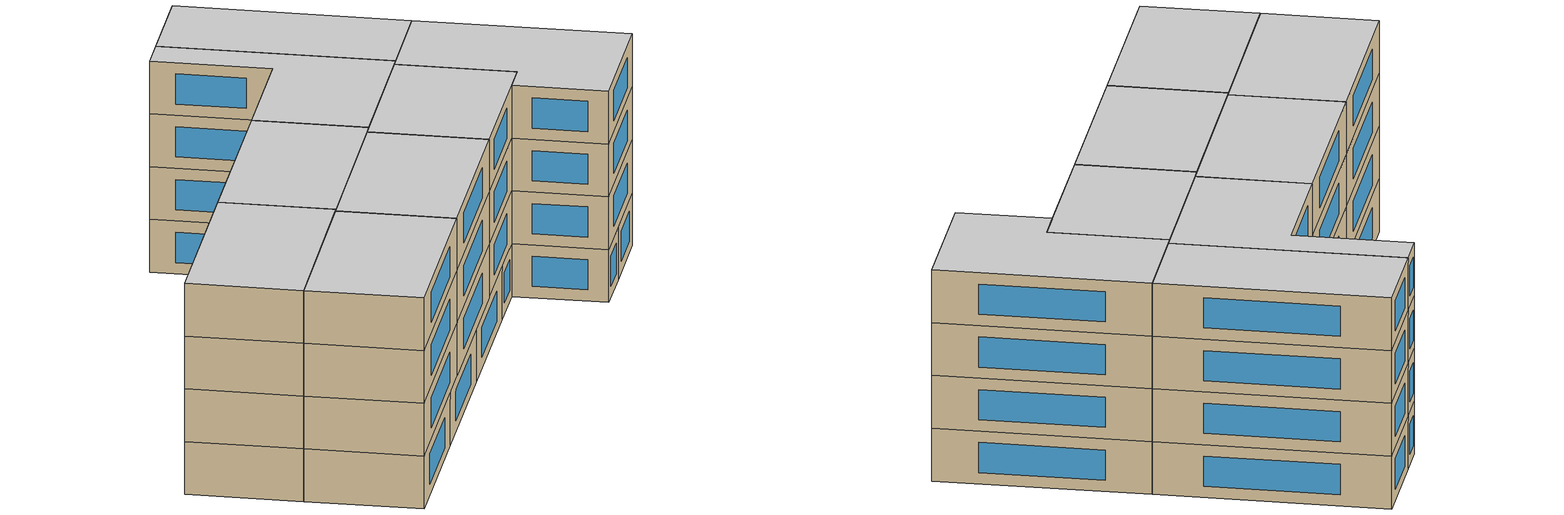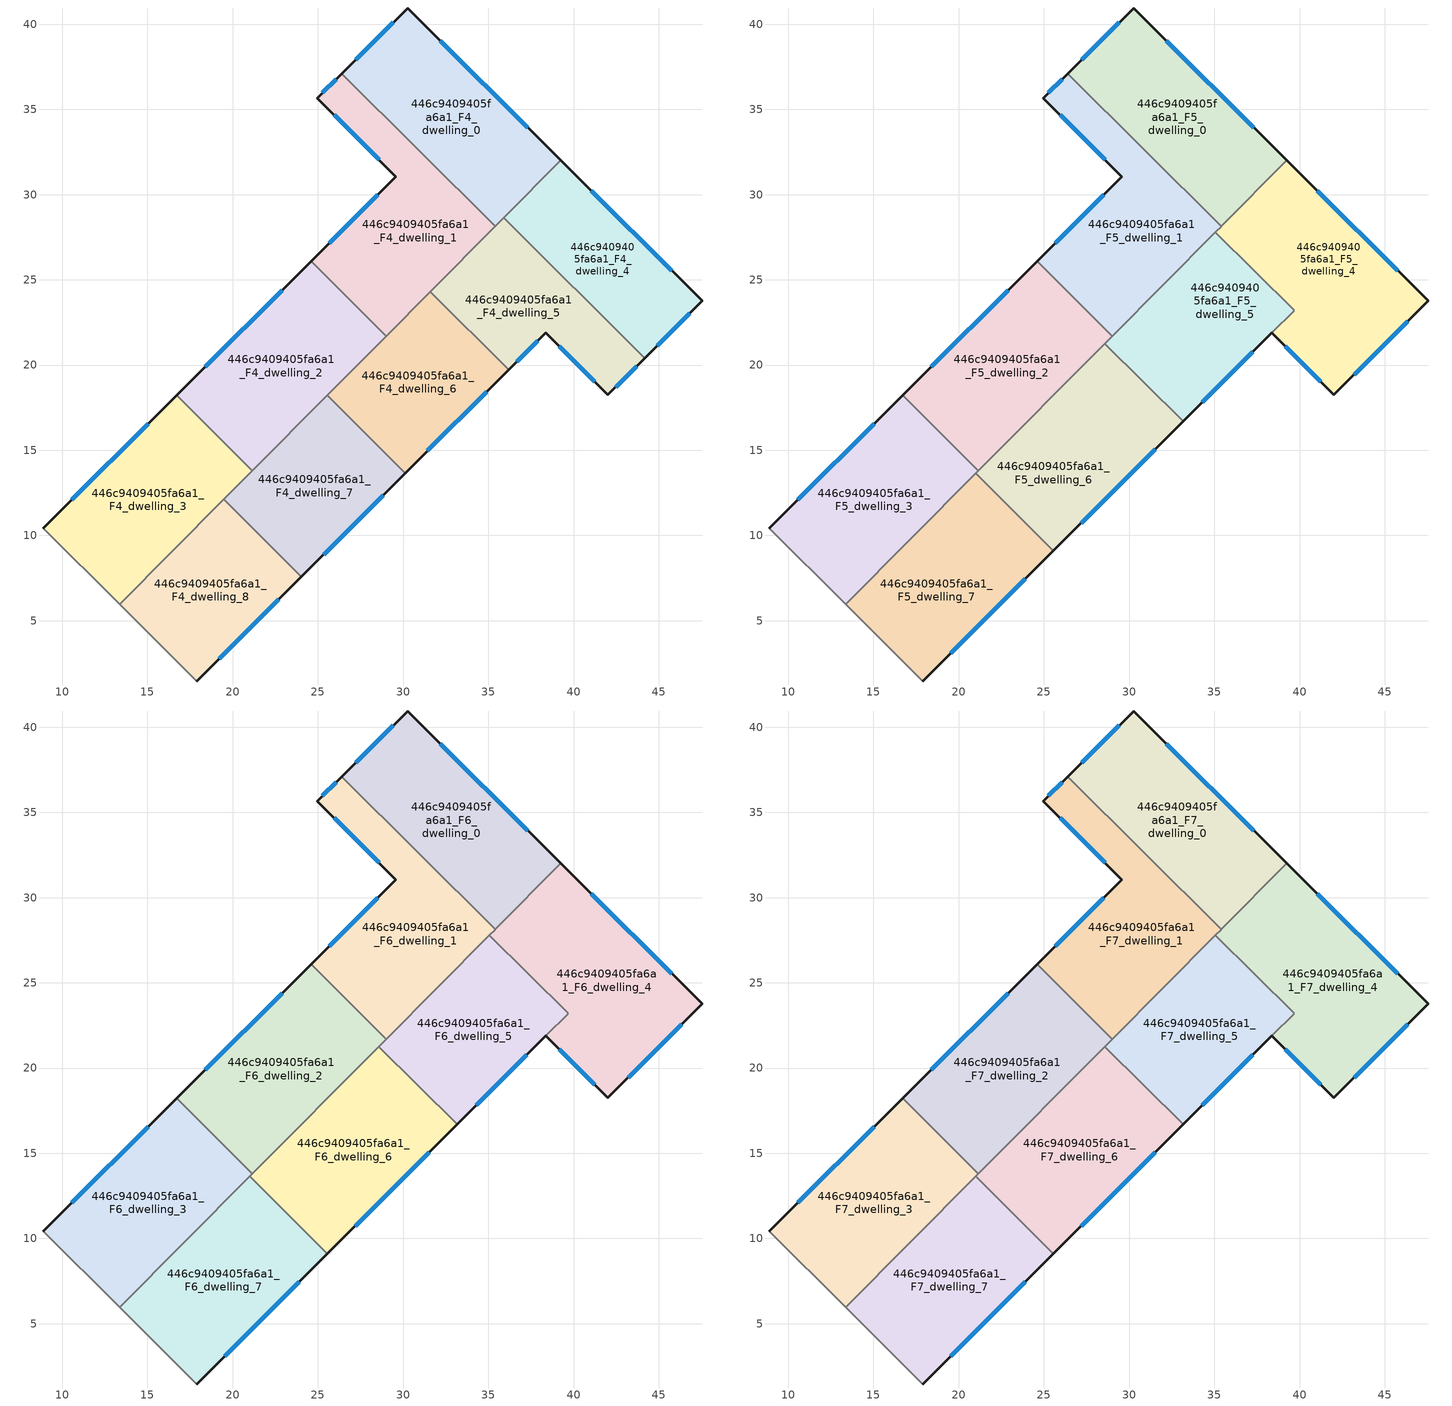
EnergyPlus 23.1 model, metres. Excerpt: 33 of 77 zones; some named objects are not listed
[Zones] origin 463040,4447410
446c9409405fa6a1_F4_dwelling_0
 floor to 446c9409405fa6a1_F3_dwelling_0 (EU_floor_Construction): 39.26,32.01 35.4,28.13 26.39,37.09 30.26,40.95 z12
 wall outside (EU_wall_Construction): 39.26,32.01 30.26,40.95 26.39,37.09 z12:15
 wall to 446c9409405fa6a1_F4_dwelling_1 (EU_wall_Construction): 26.39,37.09 35.4,28.13 z12:15
 wall to 446c9409405fa6a1_F4_dwelling_4 (EU_wall_Construction): 35.9,28.64 39.26,32.01 z12:15
 wall to 446c9409405fa6a1_F4_dwelling_5 (EU_wall_Construction): 35.4,28.13 35.9,28.64 z12:15
 window (EU_Window_Construction): 29.43,40.12 27.22,37.92 / 37.33,33.92 32.19,39.03 z12.64:14.36
446c9409405fa6a1_F4_dwelling_1
 floor to 446c9409405fa6a1_F3_dwelling_1 (EU_floor_Construction): 29.58,31.05 24.96,35.66 26.39,37.09 35.4,28.13 29,21.7 24.6,26.08 z12
 wall outside (EU_wall_Construction): 26.39,37.09 24.96,35.66 29.58,31.05 24.6,26.08 z12:15
 wall to 446c9409405fa6a1_F4_dwelling_2 (EU_wall_Construction): 24.6,26.08 29,21.7 z12:15
 wall to 446c9409405fa6a1_F4_dwelling_5 (EU_wall_Construction): 31.59,24.3 35.4,28.13 z12:15
 wall to 446c9409405fa6a1_F4_dwelling_6 (EU_wall_Construction): 29,21.7 31.59,24.3 z12:15
 window (EU_Window_Construction): 28.52,29.99 25.67,27.15 / 25.95,34.67 28.59,32.04 / 26.08,36.78 25.26,35.97 z12.64:14.36
446c9409405fa6a1_F4_dwelling_2
 floor to 446c9409405fa6a1_F3_dwelling_2 (EU_floor_Construction): 29,21.7 21.16,13.81 16.72,18.22 24.6,26.08 z12
 wall outside (EU_wall_Construction): 24.6,26.08 16.72,18.22 z12:15
 wall to 446c9409405fa6a1_F4_dwelling_3 (EU_wall_Construction): 16.72,18.22 21.16,13.81 z12:15
 wall to 446c9409405fa6a1_F4_dwelling_7 (EU_wall_Construction): 21.16,13.81 25.55,18.22 z12:15
 wall to 446c9409405fa6a1_F4_dwelling_6 (EU_wall_Construction): 25.55,18.22 29,21.7 z12:15
 window (EU_Window_Construction): 22.91,24.4 18.41,19.91 z12.64:14.36
446c9409405fa6a1_F4_dwelling_3
 floor to 446c9409405fa6a1_F3_dwelling_3 (EU_floor_Construction): 21.16,13.81 13.37,5.97 8.9,10.42 16.72,18.22 z12
 wall outside (EU_wall_Construction): 16.72,18.22 8.9,10.42 z12:15
 wall adiabatic (EU_wall_Construction): 8.9,10.42 13.37,5.97 z12:15
 wall to 446c9409405fa6a1_F4_dwelling_8 (EU_wall_Construction): 13.37,5.97 19.47,12.11 z12:15
 wall to 446c9409405fa6a1_F4_dwelling_7 (EU_wall_Construction): 19.47,12.11 21.16,13.81 z12:15
 window (EU_Window_Construction): 15.04,16.55 10.57,12.09 z12.64:14.36
446c9409405fa6a1_F4_dwelling_4
 floor to 446c9409405fa6a1_F3_dwelling_4 (EU_floor_Construction): 47.55,23.76 44.18,20.41 35.9,28.64 39.26,32.01 z12
 wall outside (EU_wall_Construction): 44.18,20.41 47.55,23.76 39.26,32.01 z12:15
 wall to 446c9409405fa6a1_F4_dwelling_5 (EU_wall_Construction): 35.9,28.64 44.18,20.41 z12:15
 window (EU_Window_Construction): 45.77,25.53 41.03,30.24 / 44.9,21.12 46.83,23.04 z12.64:14.36
446c9409405fa6a1_F4_dwelling_5
 floor to 446c9409405fa6a1_F3_dwelling_5 (EU_floor_Construction): 44.18,20.41 42.02,18.25 38.37,21.89 36.2,19.72 31.59,24.3 35.9,28.64 z12
 wall outside (EU_wall_Construction): 36.2,19.72 38.37,21.89 42.02,18.25 44.18,20.41 z12:15
 wall to 446c9409405fa6a1_F4_dwelling_6 (EU_wall_Construction): 31.59,24.3 36.2,19.72 z12:15
 window (EU_Window_Construction): 42.48,18.71 43.72,19.94 / 39.15,21.11 41.24,19.03 / 36.66,20.18 37.9,21.42 z12.64:14.36
446c9409405fa6a1_F4_dwelling_6
 floor to 446c9409405fa6a1_F3_dwelling_6 (EU_floor_Construction): 36.2,19.72 30.13,13.67 25.55,18.22 31.59,24.3 z12
 wall outside (EU_wall_Construction): 30.13,13.67 36.2,19.72 z12:15
 wall to 446c9409405fa6a1_F4_dwelling_7 (EU_wall_Construction): 25.55,18.22 30.13,13.67 z12:15
 window (EU_Window_Construction): 31.43,14.96 34.9,18.42 z12.64:14.36
446c9409405fa6a1_F4_dwelling_7
 floor to 446c9409405fa6a1_F3_dwelling_7 (EU_floor_Construction): 30.13,13.67 24.03,7.58 19.47,12.11 25.55,18.22 z12
 wall outside (EU_wall_Construction): 24.03,7.58 30.13,13.67 z12:15
 wall to 446c9409405fa6a1_F4_dwelling_8 (EU_wall_Construction): 19.47,12.11 24.03,7.58 z12:15
 window (EU_Window_Construction): 25.34,8.88 28.82,12.36 z12.64:14.36
 ceiling adiabatic (EU_roof_Construction): 30.13,13.67 25.55,18.22 19.47,12.11 20.99,13.64 25.56,9.1 z15
446c9409405fa6a1_F4_dwelling_8
 floor to 446c9409405fa6a1_F3_dwelling_8 (EU_floor_Construction): 24.03,7.58 17.9,1.46 13.37,5.97 19.47,12.11 z12
 wall outside (EU_wall_Construction): 17.9,1.46 24.03,7.58 z12:15
 wall adiabatic (EU_wall_Construction): 13.37,5.97 17.9,1.46 z12:15
 window (EU_Window_Construction): 19.21,2.77 22.72,6.27 z12.64:14.36
446c9409405fa6a1_F5_dwelling_0
 floor to 446c9409405fa6a1_F4_dwelling_0 (EU_floor_Construction): 39.26,32.01 35.4,28.13 26.39,37.09 30.26,40.95 z15
 wall outside (EU_wall_Construction): 39.26,32.01 30.26,40.95 26.39,37.09 z15:18
 wall to 446c9409405fa6a1_F5_dwelling_1 (EU_wall_Construction): 26.39,37.09 35.4,28.13 z15:18
 wall to 446c9409405fa6a1_F5_dwelling_4 (EU_wall_Construction): 35.4,28.13 39.26,32.01 z15:18
 window (EU_Window_Construction): 29.43,40.12 27.22,37.92 / 37.33,33.92 32.19,39.03 z15.64:17.36
446c9409405fa6a1_F5_dwelling_1
 floor to 446c9409405fa6a1_F4_dwelling_1 (EU_floor_Construction): 29.58,31.05 24.96,35.66 26.39,37.09 35.4,28.13 29,21.7 24.6,26.08 z15
 wall outside (EU_wall_Construction): 26.39,37.09 24.96,35.66 29.58,31.05 24.6,26.08 z15:18
 wall to 446c9409405fa6a1_F5_dwelling_2 (EU_wall_Construction): 24.6,26.08 29,21.7 z15:18
 wall to 446c9409405fa6a1_F5_dwelling_5 (EU_wall_Construction): 29,21.7 35.06,27.79 z15:18
 wall to 446c9409405fa6a1_F5_dwelling_4 (EU_wall_Construction): 35.07,27.79 35.4,28.13 z15:18
 window (EU_Window_Construction): 28.52,29.99 25.67,27.15 / 25.95,34.67 28.59,32.04 / 26.08,36.78 25.26,35.97 z15.64:17.36
446c9409405fa6a1_F5_dwelling_2
 floor to 446c9409405fa6a1_F4_dwelling_2 (EU_floor_Construction): 29,21.7 21.16,13.81 16.72,18.22 24.6,26.08 z15
 wall outside (EU_wall_Construction): 24.6,26.08 16.72,18.22 z15:18
 wall to 446c9409405fa6a1_F5_dwelling_3 (EU_wall_Construction): 16.72,18.22 21.16,13.81 z15:18
 wall to 446c9409405fa6a1_F5_dwelling_6 (EU_wall_Construction): 21.16,13.81 28.57,21.26 z15:18
 wall to 446c9409405fa6a1_F5_dwelling_5 (EU_wall_Construction): 28.57,21.26 29,21.7 z15:18
 window (EU_Window_Construction): 22.91,24.4 18.41,19.91 z15.64:17.36
446c9409405fa6a1_F5_dwelling_3
 floor to 446c9409405fa6a1_F4_dwelling_3 (EU_floor_Construction): 21.16,13.81 13.37,5.97 8.9,10.42 16.72,18.22 z15
 wall outside (EU_wall_Construction): 16.72,18.22 8.9,10.42 z15:18
 wall adiabatic (EU_wall_Construction): 8.9,10.42 13.37,5.97 z15:18
 wall to 446c9409405fa6a1_F5_dwelling_7 (EU_wall_Construction): 13.37,5.97 20.99,13.64 z15:18
 wall to 446c9409405fa6a1_F5_dwelling_6 (EU_wall_Construction): 20.99,13.64 21.16,13.81 z15:18
 window (EU_Window_Construction): 15.04,16.55 10.57,12.09 z15.64:17.36
446c9409405fa6a1_F5_dwelling_4
 floor to 446c9409405fa6a1_F4_dwelling_4 (EU_floor_Construction): 47.55,23.76 44.18,20.41 35.9,28.64 39.26,32.01 z15
 floor to 446c9409405fa6a1_F4_dwelling_5 (EU_floor_Construction): 39.68,23.2 35.07,27.79 35.9,28.64 44.18,20.41 42.02,18.25 38.37,21.89 z15
 wall outside (EU_wall_Construction): 38.37,21.89 42.02,18.25 47.55,23.76 39.26,32.01 z15:18
 wall to 446c9409405fa6a1_F5_dwelling_5 (EU_wall_Construction): 35.07,27.79 39.68,23.2 38.37,21.89 z15:18
 window (EU_Window_Construction): 45.77,25.53 41.03,30.24 / 43.2,19.43 46.36,22.58 / 39.15,21.11 41.24,19.03 z15.64:17.36
446c9409405fa6a1_F5_dwelling_5
 floor to 446c9409405fa6a1_F4_dwelling_5 (EU_floor_Construction): 39.68,23.2 36.19,19.72 31.59,24.3 35.07,27.79 z15
 floor to 446c9409405fa6a1_F4_dwelling_6 (EU_floor_Construction): 36.19,19.72 33.17,16.7 28.57,21.26 31.59,24.3 z15
 wall outside (EU_wall_Construction): 33.17,16.7 38.37,21.89 z15:18
 wall to 446c9409405fa6a1_F5_dwelling_6 (EU_wall_Construction): 28.57,21.26 33.17,16.7 z15:18
 window (EU_Window_Construction): 34.28,17.81 37.25,20.77 z15.64:17.36
446c9409405fa6a1_F5_dwelling_6
 floor to 446c9409405fa6a1_F4_dwelling_6 (EU_floor_Construction): 33.17,16.7 30.13,13.67 25.55,18.22 28.57,21.26 z15
 floor adiabatic (EU_floor_Construction): 30.13,13.67 25.56,9.1 20.99,13.64 25.55,18.22 z15
 wall outside (EU_wall_Construction): 25.56,9.1 33.17,16.7 z15:18
 wall to 446c9409405fa6a1_F5_dwelling_7 (EU_wall_Construction): 20.99,13.64 25.56,9.1 z15:18
 window (EU_Window_Construction): 27.19,10.73 31.54,15.07 z15.64:17.36
446c9409405fa6a1_F5_dwelling_7
 floor to 446c9409405fa6a1_F4_dwelling_8 (EU_floor_Construction): 24.03,7.58 17.9,1.46 13.37,5.97 19.47,12.11 z15
 floor to 446c9409405fa6a1_F4_dwelling_7 (EU_floor_Construction): 25.56,9.1 24.03,7.58 19.47,12.11 20.99,13.64 z15
 wall outside (EU_wall_Construction): 17.9,1.46 25.56,9.1 z15:18
 wall adiabatic (EU_wall_Construction): 13.37,5.97 17.9,1.46 z15:18
 window (EU_Window_Construction): 19.54,3.1 23.92,7.47 z15.64:17.36
446c9409405fa6a1_F6_dwelling_0
 floor to 446c9409405fa6a1_F5_dwelling_0 (EU_floor_Construction): 39.26,32.01 35.4,28.13 26.39,37.09 30.26,40.95 z18
 wall outside (EU_wall_Construction): 39.26,32.01 30.26,40.95 26.39,37.09 z18:21
 wall to 446c9409405fa6a1_F6_dwelling_1 (EU_wall_Construction): 26.39,37.09 35.4,28.13 z18:21
 wall to 446c9409405fa6a1_F6_dwelling_4 (EU_wall_Construction): 35.4,28.13 39.26,32.01 z18:21
 window (EU_Window_Construction): 29.43,40.12 27.22,37.92 / 37.33,33.92 32.19,39.03 z18.64:20.36
446c9409405fa6a1_F6_dwelling_1
 floor to 446c9409405fa6a1_F5_dwelling_1 (EU_floor_Construction): 29.58,31.05 24.96,35.66 26.39,37.09 35.4,28.13 29,21.7 24.6,26.08 z18
 wall outside (EU_wall_Construction): 26.39,37.09 24.96,35.66 29.58,31.05 24.6,26.08 z18:21
 wall to 446c9409405fa6a1_F6_dwelling_2 (EU_wall_Construction): 24.6,26.08 29,21.7 z18:21
 wall to 446c9409405fa6a1_F6_dwelling_5 (EU_wall_Construction): 29,21.7 35.06,27.79 z18:21
 wall to 446c9409405fa6a1_F6_dwelling_4 (EU_wall_Construction): 35.07,27.79 35.4,28.13 z18:21
 window (EU_Window_Construction): 28.52,29.99 25.67,27.15 / 25.95,34.67 28.59,32.04 / 26.08,36.78 25.26,35.97 z18.64:20.36
446c9409405fa6a1_F6_dwelling_2
 floor to 446c9409405fa6a1_F5_dwelling_2 (EU_floor_Construction): 29,21.7 21.16,13.81 16.72,18.22 24.6,26.08 z18
 wall outside (EU_wall_Construction): 24.6,26.08 16.72,18.22 z18:21
 wall to 446c9409405fa6a1_F6_dwelling_3 (EU_wall_Construction): 16.72,18.22 21.16,13.81 z18:21
 wall to 446c9409405fa6a1_F6_dwelling_6 (EU_wall_Construction): 21.16,13.81 28.57,21.26 z18:21
 wall to 446c9409405fa6a1_F6_dwelling_5 (EU_wall_Construction): 28.57,21.26 29,21.7 z18:21
 window (EU_Window_Construction): 22.91,24.4 18.41,19.91 z18.64:20.36
446c9409405fa6a1_F6_dwelling_3
 floor to 446c9409405fa6a1_F5_dwelling_3 (EU_floor_Construction): 21.16,13.81 13.37,5.97 8.9,10.42 16.72,18.22 z18
 wall outside (EU_wall_Construction): 16.72,18.22 8.9,10.42 z18:21
 wall adiabatic (EU_wall_Construction): 8.9,10.42 13.37,5.97 z18:21
 wall to 446c9409405fa6a1_F6_dwelling_7 (EU_wall_Construction): 13.37,5.97 20.99,13.64 z18:21
 wall to 446c9409405fa6a1_F6_dwelling_6 (EU_wall_Construction): 20.99,13.64 21.16,13.81 z18:21
 window (EU_Window_Construction): 15.04,16.55 10.57,12.09 z18.64:20.36
446c9409405fa6a1_F6_dwelling_4
 floor to 446c9409405fa6a1_F5_dwelling_4 (EU_floor_Construction): 47.55,23.76 42.02,18.25 38.37,21.89 39.68,23.2 35.07,27.79 39.26,32.01 z18
 wall outside (EU_wall_Construction): 38.37,21.89 42.02,18.25 47.55,23.76 39.26,32.01 z18:21
 wall to 446c9409405fa6a1_F6_dwelling_5 (EU_wall_Construction): 35.07,27.79 39.68,23.2 38.37,21.89 z18:21
 window (EU_Window_Construction): 45.77,25.53 41.03,30.24 / 43.2,19.43 46.36,22.58 / 39.15,21.11 41.24,19.03 z18.64:20.36
446c9409405fa6a1_F6_dwelling_5
 floor to 446c9409405fa6a1_F5_dwelling_5 (EU_floor_Construction): 39.68,23.2 33.17,16.7 28.57,21.26 35.07,27.79 z18
 wall outside (EU_wall_Construction): 33.17,16.7 38.37,21.89 z18:21
 wall to 446c9409405fa6a1_F6_dwelling_6 (EU_wall_Construction): 28.57,21.26 33.17,16.7 z18:21
 window (EU_Window_Construction): 34.28,17.81 37.25,20.77 z18.64:20.36
446c9409405fa6a1_F6_dwelling_6
 floor to 446c9409405fa6a1_F5_dwelling_6 (EU_floor_Construction): 33.17,16.7 25.56,9.1 20.99,13.64 28.57,21.26 z18
 wall outside (EU_wall_Construction): 25.56,9.1 33.17,16.7 z18:21
 wall to 446c9409405fa6a1_F6_dwelling_7 (EU_wall_Construction): 20.99,13.64 25.56,9.1 z18:21
 window (EU_Window_Construction): 27.19,10.73 31.54,15.07 z18.64:20.36
446c9409405fa6a1_F6_dwelling_7
 floor to 446c9409405fa6a1_F5_dwelling_7 (EU_floor_Construction): 25.56,9.1 17.9,1.46 13.37,5.97 20.99,13.64 z18
 wall outside (EU_wall_Construction): 17.9,1.46 25.56,9.1 z18:21
 wall adiabatic (EU_wall_Construction): 13.37,5.97 17.9,1.46 z18:21
 window (EU_Window_Construction): 19.54,3.1 23.92,7.47 z18.64:20.36
446c9409405fa6a1_F7_dwelling_0
 floor to 446c9409405fa6a1_F6_dwelling_0 (EU_floor_Construction): 39.26,32.01 35.4,28.13 26.39,37.09 30.26,40.95 z21
 wall outside (EU_wall_Construction): 39.26,32.01 30.26,40.95 26.39,37.09 z21:24
 wall to 446c9409405fa6a1_F7_dwelling_1 (EU_wall_Construction): 26.39,37.09 35.4,28.13 z21:24
 wall to 446c9409405fa6a1_F7_dwelling_4 (EU_wall_Construction): 35.4,28.13 39.26,32.01 z21:24
 window (EU_Window_Construction): 29.43,40.12 27.22,37.92 / 37.33,33.92 32.19,39.03 z21.64:23.36
 ceiling to 446c9409405fa6a1_F8_dwelling_0 (EU_floor_Construction): 35.4,28.13 39.26,32.01 30.26,40.95 26.39,37.09 z24
446c9409405fa6a1_F7_dwelling_1
 floor to 446c9409405fa6a1_F6_dwelling_1 (EU_floor_Construction): 29.58,31.05 24.96,35.66 26.39,37.09 35.4,28.13 29,21.7 24.6,26.08 z21
 wall outside (EU_wall_Construction): 26.39,37.09 24.96,35.66 29.58,31.05 24.6,26.08 z21:24
 wall to 446c9409405fa6a1_F7_dwelling_2 (EU_wall_Construction): 24.6,26.08 29,21.7 z21:24
 wall to 446c9409405fa6a1_F7_dwelling_5 (EU_wall_Construction): 29,21.7 35.06,27.79 z21:24
 wall to 446c9409405fa6a1_F7_dwelling_4 (EU_wall_Construction): 35.07,27.79 35.4,28.13 z21:24
 window (EU_Window_Construction): 28.52,29.99 25.67,27.15 / 25.95,34.67 28.59,32.04 / 26.08,36.78 25.26,35.97 z21.64:23.36
 ceiling to 446c9409405fa6a1_F8_dwelling_1 (EU_floor_Construction): 29,21.7 35.4,28.13 26.39,37.09 24.96,35.66 29.58,31.05 24.6,26.08 z24
446c9409405fa6a1_F7_dwelling_2
 floor to 446c9409405fa6a1_F6_dwelling_2 (EU_floor_Construction): 29,21.7 21.16,13.81 16.72,18.22 24.6,26.08 z21
 wall outside (EU_wall_Construction): 24.6,26.08 16.72,18.22 z21:24
 wall to 446c9409405fa6a1_F7_dwelling_3 (EU_wall_Construction): 16.72,18.22 21.16,13.81 z21:24
 wall to 446c9409405fa6a1_F7_dwelling_6 (EU_wall_Construction): 21.16,13.81 28.57,21.26 z21:24
 wall to 446c9409405fa6a1_F7_dwelling_5 (EU_wall_Construction): 28.57,21.26 29,21.7 z21:24
 window (EU_Window_Construction): 22.91,24.4 18.41,19.91 z21.64:23.36
 ceiling to 446c9409405fa6a1_F8_dwelling_2 (EU_floor_Construction): 21.16,13.81 29,21.7 24.6,26.08 16.72,18.22 z24
446c9409405fa6a1_F7_dwelling_3
 floor to 446c9409405fa6a1_F6_dwelling_3 (EU_floor_Construction): 21.16,13.81 13.37,5.97 8.9,10.42 16.72,18.22 z21
 wall outside (EU_wall_Construction): 16.72,18.22 8.9,10.42 z21:24
 wall adiabatic (EU_wall_Construction): 8.9,10.42 13.37,5.97 z21:24
 wall to 446c9409405fa6a1_F7_dwelling_7 (EU_wall_Construction): 13.37,5.97 20.99,13.64 z21:24
 wall to 446c9409405fa6a1_F7_dwelling_6 (EU_wall_Construction): 20.99,13.64 21.16,13.81 z21:24
 window (EU_Window_Construction): 15.04,16.55 10.57,12.09 z21.64:23.36
 ceiling to 446c9409405fa6a1_F8_dwelling_3 (EU_floor_Construction): 13.37,5.97 21.16,13.81 16.72,18.22 8.9,10.42 z24
446c9409405fa6a1_F7_dwelling_4
 floor to 446c9409405fa6a1_F6_dwelling_4 (EU_floor_Construction): 47.55,23.76 42.02,18.25 38.37,21.89 39.68,23.2 35.07,27.79 39.26,32.01 z21
 wall outside (EU_wall_Construction): 38.37,21.89 42.02,18.25 47.55,23.76 39.26,32.01 z21:24
 wall to 446c9409405fa6a1_F7_dwelling_5 (EU_wall_Construction): 35.07,27.79 39.68,23.2 38.37,21.89 z21:24
 window (EU_Window_Construction): 45.77,25.53 41.03,30.24 / 43.2,19.43 46.36,22.58 / 39.15,21.11 41.24,19.03 z21.64:23.36
 ceiling to 446c9409405fa6a1_F8_dwelling_4 (EU_floor_Construction): 47.55,23.76 39.26,32.01 35.07,27.79 39.68,23.2 38.37,21.89 42.02,18.25 z24
446c9409405fa6a1_F7_dwelling_5
 floor to 446c9409405fa6a1_F6_dwelling_5 (EU_floor_Construction): 39.68,23.2 33.17,16.7 28.57,21.26 35.07,27.79 z21
 wall outside (EU_wall_Construction): 33.17,16.7 38.37,21.89 z21:24
 wall to 446c9409405fa6a1_F7_dwelling_6 (EU_wall_Construction): 28.57,21.26 33.17,16.7 z21:24
 window (EU_Window_Construction): 34.28,17.81 37.25,20.77 z21.64:23.36
 ceiling to 446c9409405fa6a1_F8_dwelling_5 (EU_floor_Construction): 39.68,23.2 35.07,27.79 28.57,21.26 33.17,16.7 z24
446c9409405fa6a1_F7_dwelling_6
 floor to 446c9409405fa6a1_F6_dwelling_6 (EU_floor_Construction): 33.17,16.7 25.56,9.1 20.99,13.64 28.57,21.26 z21
 wall outside (EU_wall_Construction): 25.56,9.1 33.17,16.7 z21:24
 wall to 446c9409405fa6a1_F7_dwelling_7 (EU_wall_Construction): 20.99,13.64 25.56,9.1 z21:24
 window (EU_Window_Construction): 27.19,10.73 31.54,15.07 z21.64:23.36
 ceiling to 446c9409405fa6a1_F8_dwelling_6 (EU_floor_Construction): 33.17,16.7 28.57,21.26 20.99,13.64 25.56,9.1 z24
446c9409405fa6a1_F7_dwelling_7
 floor to 446c9409405fa6a1_F6_dwelling_7 (EU_floor_Construction): 25.56,9.1 17.9,1.46 13.37,5.97 20.99,13.64 z21
 wall outside (EU_wall_Construction): 17.9,1.46 25.56,9.1 z21:24
 wall adiabatic (EU_wall_Construction): 13.37,5.97 17.9,1.46 z21:24
 window (EU_Window_Construction): 19.54,3.1 23.92,7.47 z21.64:23.36
 ceiling to 446c9409405fa6a1_F8_dwelling_7 (EU_floor_Construction): 25.56,9.1 20.99,13.64 13.37,5.97 17.9,1.46 z24
[Building]
EU S2 Campaign: North Axis=0; Terrain=City; Solar Distribution=FullExterior
[Site:Location]
Yerevan-Zvartnots.Intl.AP: Latitude=40.15; Longitude=44.383; Time Zone=4; Elevation=854
[SizingPeriod:WeatherFileDays]
AnnualSizingPeriod: Begin Month=1; Begin Day of Month=1; End Month=12; End Day of Month=31; Day of Week for Start Day=Monday; Use Weather File Daylight Saving Period=No; Use Weather File Rain and Snow Indicators=No
[MATERIAL]
EU_InternalMass_Material: Roughness=MediumRough; Thickness=0.1; Conductivity=1; Density=1800; Specific Heat=900; Thermal Absorptance=0.9; Solar Absorptance=0.7; Visible Absorptance=0.7
[MATERIAL:NOMASS] Roughness=MediumRough; Thermal Absorptance=0.9; Solar Absorptance=0.7; Visible Absorptance=0.7
Name | Thermal Resistance
EU_wall_NoMass | 1.05043
EU_roof_NoMass | 1.45357
EU_floor_NoMass | 0.478065
[WINDOWMATERIAL:SIMPLEGLAZINGSYSTEM]
EU_Window_SimpleGlazing: UFactor=2.5566; Solar Heat Gain Coefficient=0.75; Visible Transmittance=0.75
[CONSTRUCTION]
EU_wall_Construction: EU_wall_NoMass
EU_roof_Construction: EU_roof_NoMass
EU_floor_Construction: EU_floor_NoMass
EU_Window_Construction: EU_Window_SimpleGlazing
EU_InternalMass_Construction: EU_InternalMass_Material
[ZONE] Type=1; Multiplier=1; Ceiling Height=autocalculate; Floor Area=autocalculate; Part of Total Floor Area=Yes
Name | Volume
446c9409405fa6a1_F4_dwelling_0; 446c9409405fa6a1_F5_dwelling_0; 446c9409405fa6a1_F6_dwelling_0; 446c9409405fa6a1_F7_dwelling_0 | 208.234
446c9409405fa6a1_F4_dwelling_1; 446c9409405fa6a1_F5_dwelling_1; 446c9409405fa6a1_F6_dwelling_1; 446c9409405fa6a1_F7_dwelling_1 | 208.246
446c9409405fa6a1_F4_dwelling_2; 446c9409405fa6a1_F5_dwelling_2; 446c9409405fa6a1_F6_dwelling_2; 446c9409405fa6a1_F7_dwelling_2 | 208.232
446c9409405fa6a1_F4_dwelling_3; 446c9409405fa6a1_F5_dwelling_3; 446c9409405fa6a1_F6_dwelling_3; 446c9409405fa6a1_F7_dwelling_3 | 208.243
446c9409405fa6a1_F4_dwelling_4 | 166.611
446c9409405fa6a1_F5_dwelling_4; 446c9409405fa6a1_F6_dwelling_4; 446c9409405fa6a1_F7_dwelling_4 | 237.028
446c9409405fa6a1_F4_dwelling_5 | 166.613
446c9409405fa6a1_F5_dwelling_5; 446c9409405fa6a1_F6_dwelling_5; 446c9409405fa6a1_F7_dwelling_5 | 179.392
446c9409405fa6a1_F4_dwelling_6 | 166.601
446c9409405fa6a1_F5_dwelling_6; 446c9409405fa6a1_F6_dwelling_6; 446c9409405fa6a1_F7_dwelling_6 | 208.255
446c9409405fa6a1_F4_dwelling_7; 446c9409405fa6a1_F4_dwelling_8 | 166.609
446c9409405fa6a1_F5_dwelling_7; 446c9409405fa6a1_F6_dwelling_7; 446c9409405fa6a1_F7_dwelling_7 | 208.24
[INTERNALMASS] Construction=EU_InternalMass_Construction
Name | Zone or ZoneList | Surface Area
446c9409405fa6a1_F4_dwelling_0_EU_InternalMass | 446c9409405fa6a1_F4_dwelling_0 | 69.4115
446c9409405fa6a1_F4_dwelling_1_EU_InternalMass | 446c9409405fa6a1_F4_dwelling_1 | 69.4154
446c9409405fa6a1_F4_dwelling_2_EU_InternalMass | 446c9409405fa6a1_F4_dwelling_2 | 69.4109
446c9409405fa6a1_F4_dwelling_3_EU_InternalMass | 446c9409405fa6a1_F4_dwelling_3 | 69.4142
446c9409405fa6a1_F4_dwelling_4_EU_InternalMass | 446c9409405fa6a1_F4_dwelling_4 | 55.5373
446c9409405fa6a1_F4_dwelling_5_EU_InternalMass | 446c9409405fa6a1_F4_dwelling_5 | 55.5376
446c9409405fa6a1_F4_dwelling_6_EU_InternalMass | 446c9409405fa6a1_F4_dwelling_6 | 55.534
446c9409405fa6a1_F4_dwelling_7_EU_InternalMass | 446c9409405fa6a1_F4_dwelling_7 | 55.5363
446c9409405fa6a1_F4_dwelling_8_EU_InternalMass | 446c9409405fa6a1_F4_dwelling_8 | 55.5365
446c9409405fa6a1_F5_dwelling_0_EU_InternalMass | 446c9409405fa6a1_F5_dwelling_0 | 69.4115
446c9409405fa6a1_F5_dwelling_1_EU_InternalMass | 446c9409405fa6a1_F5_dwelling_1 | 69.4213
446c9409405fa6a1_F5_dwelling_2_EU_InternalMass | 446c9409405fa6a1_F5_dwelling_2 | 69.4109
446c9409405fa6a1_F5_dwelling_3_EU_InternalMass | 446c9409405fa6a1_F5_dwelling_3 | 69.4142
446c9409405fa6a1_F5_dwelling_4_EU_InternalMass | 446c9409405fa6a1_F5_dwelling_4 | 79.0098
446c9409405fa6a1_F5_dwelling_5_EU_InternalMass | 446c9409405fa6a1_F5_dwelling_5 | 59.8227
446c9409405fa6a1_F5_dwelling_6_EU_InternalMass | 446c9409405fa6a1_F5_dwelling_6 | 69.4186
446c9409405fa6a1_F5_dwelling_7_EU_InternalMass | 446c9409405fa6a1_F5_dwelling_7 | 69.4134
446c9409405fa6a1_F6_dwelling_0_EU_InternalMass | 446c9409405fa6a1_F6_dwelling_0 | 69.4115
446c9409405fa6a1_F6_dwelling_1_EU_InternalMass | 446c9409405fa6a1_F6_dwelling_1 | 69.4213
446c9409405fa6a1_F6_dwelling_2_EU_InternalMass | 446c9409405fa6a1_F6_dwelling_2 | 69.4109
446c9409405fa6a1_F6_dwelling_3_EU_InternalMass | 446c9409405fa6a1_F6_dwelling_3 | 69.4142
446c9409405fa6a1_F6_dwelling_4_EU_InternalMass | 446c9409405fa6a1_F6_dwelling_4 | 79.0098
446c9409405fa6a1_F6_dwelling_5_EU_InternalMass | 446c9409405fa6a1_F6_dwelling_5 | 59.8227
446c9409405fa6a1_F6_dwelling_6_EU_InternalMass | 446c9409405fa6a1_F6_dwelling_6 | 69.4186
446c9409405fa6a1_F6_dwelling_7_EU_InternalMass | 446c9409405fa6a1_F6_dwelling_7 | 69.4134
446c9409405fa6a1_F7_dwelling_0_EU_InternalMass | 446c9409405fa6a1_F7_dwelling_0 | 69.4115
446c9409405fa6a1_F7_dwelling_1_EU_InternalMass | 446c9409405fa6a1_F7_dwelling_1 | 69.4213
446c9409405fa6a1_F7_dwelling_2_EU_InternalMass | 446c9409405fa6a1_F7_dwelling_2 | 69.4109
446c9409405fa6a1_F7_dwelling_3_EU_InternalMass | 446c9409405fa6a1_F7_dwelling_3 | 69.4142
446c9409405fa6a1_F7_dwelling_4_EU_InternalMass | 446c9409405fa6a1_F7_dwelling_4 | 79.0098
446c9409405fa6a1_F7_dwelling_5_EU_InternalMass | 446c9409405fa6a1_F7_dwelling_5 | 59.8227
446c9409405fa6a1_F7_dwelling_6_EU_InternalMass | 446c9409405fa6a1_F7_dwelling_6 | 69.4186
446c9409405fa6a1_F7_dwelling_7_EU_InternalMass | 446c9409405fa6a1_F7_dwelling_7 | 69.4134
[OTHEREQUIPMENT] Fuel Type=Electricity; Design Level Calculation Method=Watts/Area; Power per Zone Floor Area=1; Fraction Latent=0; Fraction Radiant=0; Fraction Lost=0; Carbon Dioxide Generation Rate=0; EndUse Subcategory=EU_Step8_InternalGains
Name | Zone or ZoneList or Space or SpaceList | Schedule
EU_Step8_InternalGain_446c9409405fa6a1_F4_dwelling_0_f000 | 446c9409405fa6a1_F4_dwelling_0 | EU_Step8_GainSchedule_446c9409405fa6a1_F4_dwelling_0_f000
EU_Step8_InternalGain_446c9409405fa6a1_F4_dwelling_1_f000 | 446c9409405fa6a1_F4_dwelling_1 | EU_Step8_GainSchedule_446c9409405fa6a1_F4_dwelling_1_f000
EU_Step8_InternalGain_446c9409405fa6a1_F4_dwelling_2_f000 | 446c9409405fa6a1_F4_dwelling_2 | EU_Step8_GainSchedule_446c9409405fa6a1_F4_dwelling_2_f000
EU_Step8_InternalGain_446c9409405fa6a1_F4_dwelling_3_f000 | 446c9409405fa6a1_F4_dwelling_3 | EU_Step8_GainSchedule_446c9409405fa6a1_F4_dwelling_3_f000
EU_Step8_InternalGain_446c9409405fa6a1_F4_dwelling_4_f000 | 446c9409405fa6a1_F4_dwelling_4 | EU_Step8_GainSchedule_446c9409405fa6a1_F4_dwelling_4_f000
EU_Step8_InternalGain_446c9409405fa6a1_F4_dwelling_5_f000 | 446c9409405fa6a1_F4_dwelling_5 | EU_Step8_GainSchedule_446c9409405fa6a1_F4_dwelling_5_f000
EU_Step8_InternalGain_446c9409405fa6a1_F4_dwelling_6_f000 | 446c9409405fa6a1_F4_dwelling_6 | EU_Step8_GainSchedule_446c9409405fa6a1_F4_dwelling_6_f000
EU_Step8_InternalGain_446c9409405fa6a1_F4_dwelling_7_f000 | 446c9409405fa6a1_F4_dwelling_7 | EU_Step8_GainSchedule_446c9409405fa6a1_F4_dwelling_7_f000
EU_Step8_InternalGain_446c9409405fa6a1_F4_dwelling_8_f000 | 446c9409405fa6a1_F4_dwelling_8 | EU_Step8_GainSchedule_446c9409405fa6a1_F4_dwelling_8_f000
EU_Step8_InternalGain_446c9409405fa6a1_F5_dwelling_0_f000 | 446c9409405fa6a1_F5_dwelling_0 | EU_Step8_GainSchedule_446c9409405fa6a1_F5_dwelling_0_f000
EU_Step8_InternalGain_446c9409405fa6a1_F5_dwelling_1_f000 | 446c9409405fa6a1_F5_dwelling_1 | EU_Step8_GainSchedule_446c9409405fa6a1_F5_dwelling_1_f000
EU_Step8_InternalGain_446c9409405fa6a1_F5_dwelling_2_f000 | 446c9409405fa6a1_F5_dwelling_2 | EU_Step8_GainSchedule_446c9409405fa6a1_F5_dwelling_2_f000
EU_Step8_InternalGain_446c9409405fa6a1_F5_dwelling_3_f000 | 446c9409405fa6a1_F5_dwelling_3 | EU_Step8_GainSchedule_446c9409405fa6a1_F5_dwelling_3_f000
EU_Step8_InternalGain_446c9409405fa6a1_F5_dwelling_4_f000 | 446c9409405fa6a1_F5_dwelling_4 | EU_Step8_GainSchedule_446c9409405fa6a1_F5_dwelling_4_f000
EU_Step8_InternalGain_446c9409405fa6a1_F5_dwelling_5_f000 | 446c9409405fa6a1_F5_dwelling_5 | EU_Step8_GainSchedule_446c9409405fa6a1_F5_dwelling_5_f000
EU_Step8_InternalGain_446c9409405fa6a1_F5_dwelling_6_f000 | 446c9409405fa6a1_F5_dwelling_6 | EU_Step8_GainSchedule_446c9409405fa6a1_F5_dwelling_6_f000
EU_Step8_InternalGain_446c9409405fa6a1_F5_dwelling_7_f000 | 446c9409405fa6a1_F5_dwelling_7 | EU_Step8_GainSchedule_446c9409405fa6a1_F5_dwelling_7_f000
EU_Step8_InternalGain_446c9409405fa6a1_F6_dwelling_0_f000 | 446c9409405fa6a1_F6_dwelling_0 | EU_Step8_GainSchedule_446c9409405fa6a1_F6_dwelling_0_f000
EU_Step8_InternalGain_446c9409405fa6a1_F6_dwelling_1_f000 | 446c9409405fa6a1_F6_dwelling_1 | EU_Step8_GainSchedule_446c9409405fa6a1_F6_dwelling_1_f000
EU_Step8_InternalGain_446c9409405fa6a1_F6_dwelling_2_f000 | 446c9409405fa6a1_F6_dwelling_2 | EU_Step8_GainSchedule_446c9409405fa6a1_F6_dwelling_2_f000
EU_Step8_InternalGain_446c9409405fa6a1_F6_dwelling_3_f000 | 446c9409405fa6a1_F6_dwelling_3 | EU_Step8_GainSchedule_446c9409405fa6a1_F6_dwelling_3_f000
EU_Step8_InternalGain_446c9409405fa6a1_F6_dwelling_4_f000 | 446c9409405fa6a1_F6_dwelling_4 | EU_Step8_GainSchedule_446c9409405fa6a1_F6_dwelling_4_f000
EU_Step8_InternalGain_446c9409405fa6a1_F6_dwelling_5_f000 | 446c9409405fa6a1_F6_dwelling_5 | EU_Step8_GainSchedule_446c9409405fa6a1_F6_dwelling_5_f000
EU_Step8_InternalGain_446c9409405fa6a1_F6_dwelling_6_f000 | 446c9409405fa6a1_F6_dwelling_6 | EU_Step8_GainSchedule_446c9409405fa6a1_F6_dwelling_6_f000
EU_Step8_InternalGain_446c9409405fa6a1_F6_dwelling_7_f000 | 446c9409405fa6a1_F6_dwelling_7 | EU_Step8_GainSchedule_446c9409405fa6a1_F6_dwelling_7_f000
EU_Step8_InternalGain_446c9409405fa6a1_F7_dwelling_0_f000 | 446c9409405fa6a1_F7_dwelling_0 | EU_Step8_GainSchedule_446c9409405fa6a1_F7_dwelling_0_f000
EU_Step8_InternalGain_446c9409405fa6a1_F7_dwelling_1_f000 | 446c9409405fa6a1_F7_dwelling_1 | EU_Step8_GainSchedule_446c9409405fa6a1_F7_dwelling_1_f000
EU_Step8_InternalGain_446c9409405fa6a1_F7_dwelling_2_f000 | 446c9409405fa6a1_F7_dwelling_2 | EU_Step8_GainSchedule_446c9409405fa6a1_F7_dwelling_2_f000
EU_Step8_InternalGain_446c9409405fa6a1_F7_dwelling_3_f000 | 446c9409405fa6a1_F7_dwelling_3 | EU_Step8_GainSchedule_446c9409405fa6a1_F7_dwelling_3_f000
EU_Step8_InternalGain_446c9409405fa6a1_F7_dwelling_4_f000 | 446c9409405fa6a1_F7_dwelling_4 | EU_Step8_GainSchedule_446c9409405fa6a1_F7_dwelling_4_f000
EU_Step8_InternalGain_446c9409405fa6a1_F7_dwelling_5_f000 | 446c9409405fa6a1_F7_dwelling_5 | EU_Step8_GainSchedule_446c9409405fa6a1_F7_dwelling_5_f000
EU_Step8_InternalGain_446c9409405fa6a1_F7_dwelling_6_f000 | 446c9409405fa6a1_F7_dwelling_6 | EU_Step8_GainSchedule_446c9409405fa6a1_F7_dwelling_6_f000
EU_Step8_InternalGain_446c9409405fa6a1_F7_dwelling_7_f000 | 446c9409405fa6a1_F7_dwelling_7 | EU_Step8_GainSchedule_446c9409405fa6a1_F7_dwelling_7_f000
[ZONEVENTILATION:DESIGNFLOWRATE] Schedule=EU_AlwaysOn; Design Flow Rate Calculation Method=AirChanges/Hour; Air Changes per Hour=0.557805; Ventilation Type=Natural; Fan Pressure Rise=0; Fan Total Efficiency=1; Constant Term Coefficient=1; Temperature Term Coefficient=0; Velocity Term Coefficient=0; Velocity Squared Term Coefficient=0; Minimum Indoor Temperature=-100; Maximum Indoor Temperature=100; Delta Temperature=-100; Minimum Outdoor Temperature=-100; Maximum Outdoor Temperature=100; Maximum Wind Speed=40
Name | Zone or ZoneList or Space or SpaceList
EU_ConstantAir_446c9409405fa6a1_F4_dwelling_0 | 446c9409405fa6a1_F4_dwelling_0
EU_ConstantAir_446c9409405fa6a1_F4_dwelling_1 | 446c9409405fa6a1_F4_dwelling_1
EU_ConstantAir_446c9409405fa6a1_F4_dwelling_2 | 446c9409405fa6a1_F4_dwelling_2
EU_ConstantAir_446c9409405fa6a1_F4_dwelling_3 | 446c9409405fa6a1_F4_dwelling_3
EU_ConstantAir_446c9409405fa6a1_F4_dwelling_4 | 446c9409405fa6a1_F4_dwelling_4
EU_ConstantAir_446c9409405fa6a1_F4_dwelling_5 | 446c9409405fa6a1_F4_dwelling_5
EU_ConstantAir_446c9409405fa6a1_F4_dwelling_6 | 446c9409405fa6a1_F4_dwelling_6
EU_ConstantAir_446c9409405fa6a1_F4_dwelling_7 | 446c9409405fa6a1_F4_dwelling_7
EU_ConstantAir_446c9409405fa6a1_F4_dwelling_8 | 446c9409405fa6a1_F4_dwelling_8
EU_ConstantAir_446c9409405fa6a1_F5_dwelling_0 | 446c9409405fa6a1_F5_dwelling_0
EU_ConstantAir_446c9409405fa6a1_F5_dwelling_1 | 446c9409405fa6a1_F5_dwelling_1
EU_ConstantAir_446c9409405fa6a1_F5_dwelling_2 | 446c9409405fa6a1_F5_dwelling_2
EU_ConstantAir_446c9409405fa6a1_F5_dwelling_3 | 446c9409405fa6a1_F5_dwelling_3
EU_ConstantAir_446c9409405fa6a1_F5_dwelling_4 | 446c9409405fa6a1_F5_dwelling_4
EU_ConstantAir_446c9409405fa6a1_F5_dwelling_5 | 446c9409405fa6a1_F5_dwelling_5
EU_ConstantAir_446c9409405fa6a1_F5_dwelling_6 | 446c9409405fa6a1_F5_dwelling_6
EU_ConstantAir_446c9409405fa6a1_F5_dwelling_7 | 446c9409405fa6a1_F5_dwelling_7
EU_ConstantAir_446c9409405fa6a1_F6_dwelling_0 | 446c9409405fa6a1_F6_dwelling_0
EU_ConstantAir_446c9409405fa6a1_F6_dwelling_1 | 446c9409405fa6a1_F6_dwelling_1
EU_ConstantAir_446c9409405fa6a1_F6_dwelling_2 | 446c9409405fa6a1_F6_dwelling_2
EU_ConstantAir_446c9409405fa6a1_F6_dwelling_3 | 446c9409405fa6a1_F6_dwelling_3
EU_ConstantAir_446c9409405fa6a1_F6_dwelling_4 | 446c9409405fa6a1_F6_dwelling_4
EU_ConstantAir_446c9409405fa6a1_F6_dwelling_5 | 446c9409405fa6a1_F6_dwelling_5
EU_ConstantAir_446c9409405fa6a1_F6_dwelling_6 | 446c9409405fa6a1_F6_dwelling_6
EU_ConstantAir_446c9409405fa6a1_F6_dwelling_7 | 446c9409405fa6a1_F6_dwelling_7
EU_ConstantAir_446c9409405fa6a1_F7_dwelling_0 | 446c9409405fa6a1_F7_dwelling_0
EU_ConstantAir_446c9409405fa6a1_F7_dwelling_1 | 446c9409405fa6a1_F7_dwelling_1
EU_ConstantAir_446c9409405fa6a1_F7_dwelling_2 | 446c9409405fa6a1_F7_dwelling_2
EU_ConstantAir_446c9409405fa6a1_F7_dwelling_3 | 446c9409405fa6a1_F7_dwelling_3
EU_ConstantAir_446c9409405fa6a1_F7_dwelling_4 | 446c9409405fa6a1_F7_dwelling_4
EU_ConstantAir_446c9409405fa6a1_F7_dwelling_5 | 446c9409405fa6a1_F7_dwelling_5
EU_ConstantAir_446c9409405fa6a1_F7_dwelling_6 | 446c9409405fa6a1_F7_dwelling_6
EU_ConstantAir_446c9409405fa6a1_F7_dwelling_7 | 446c9409405fa6a1_F7_dwelling_7
[HVACTEMPLATE:THERMOSTAT] Constant Heating Setpoint=20; Constant Cooling Setpoint=50
EU_HeatOnly_446c9409405fa6a1_F0_dwelling_0; EU_HeatOnly_446c9409405fa6a1_F0_dwelling_1; EU_HeatOnly_446c9409405fa6a1_F0_dwelling_2; EU_HeatOnly_446c9409405fa6a1_F0_dwelling_3; EU_HeatOnly_446c9409405fa6a1_F0_dwelling_4; EU_HeatOnly_446c9409405fa6a1_F0_dwelling_5; EU_HeatOnly_446c9409405fa6a1_F0_dwelling_6; EU_HeatOnly_446c9409405fa6a1_F0_dwelling_7; EU_HeatOnly_446c9409405fa6a1_F0_dwelling_8
[HVACTEMPLATE:ZONE:IDEALLOADSAIRSYSTEM] System Availability Schedule=EU_AlwaysOn; Maximum Heating Supply Air Temperature=50; Minimum Cooling Supply Air Temperature=13; Maximum Heating Supply Air Humidity Ratio=0.0156; Minimum Cooling Supply Air Humidity Ratio=0.0077; Heating Limit=NoLimit; Cooling Limit=NoLimit; Heating Availability Schedule=EU_AlwaysOn; Cooling Availability Schedule=EU_CoolingOff; Dehumidification Control Type=ConstantSensibleHeatRatio; Cooling Sensible Heat Ratio=0.7; Dehumidification Setpoint=60; Humidification Control Type=None; Humidification Setpoint=30; Outdoor Air Method=None; Outdoor Air Flow Rate per Person=0.00944; Outdoor Air Flow Rate per Zone Floor Area=0; Outdoor Air Flow Rate per Zone=0; Demand Controlled Ventilation Type=None; Outdoor Air Economizer Type=NoEconomizer; Heat Recovery Type=None; Sensible Heat Recovery Effectiveness=0.7; Latent Heat Recovery Effectiveness=0.65
Name | Template Thermostat
446c9409405fa6a1_F4_dwelling_0 | EU_HeatOnly_446c9409405fa6a1_F4_dwelling_0
446c9409405fa6a1_F4_dwelling_1 | EU_HeatOnly_446c9409405fa6a1_F4_dwelling_1
446c9409405fa6a1_F4_dwelling_2 | EU_HeatOnly_446c9409405fa6a1_F4_dwelling_2
446c9409405fa6a1_F4_dwelling_3 | EU_HeatOnly_446c9409405fa6a1_F4_dwelling_3
446c9409405fa6a1_F4_dwelling_4 | EU_HeatOnly_446c9409405fa6a1_F4_dwelling_4
446c9409405fa6a1_F4_dwelling_5 | EU_HeatOnly_446c9409405fa6a1_F4_dwelling_5
446c9409405fa6a1_F4_dwelling_6 | EU_HeatOnly_446c9409405fa6a1_F4_dwelling_6
446c9409405fa6a1_F4_dwelling_7 | EU_HeatOnly_446c9409405fa6a1_F4_dwelling_7
446c9409405fa6a1_F4_dwelling_8 | EU_HeatOnly_446c9409405fa6a1_F4_dwelling_8
446c9409405fa6a1_F5_dwelling_0 | EU_HeatOnly_446c9409405fa6a1_F5_dwelling_0
446c9409405fa6a1_F5_dwelling_1 | EU_HeatOnly_446c9409405fa6a1_F5_dwelling_1
446c9409405fa6a1_F5_dwelling_2 | EU_HeatOnly_446c9409405fa6a1_F5_dwelling_2
446c9409405fa6a1_F5_dwelling_3 | EU_HeatOnly_446c9409405fa6a1_F5_dwelling_3
446c9409405fa6a1_F5_dwelling_4 | EU_HeatOnly_446c9409405fa6a1_F5_dwelling_4
446c9409405fa6a1_F5_dwelling_5 | EU_HeatOnly_446c9409405fa6a1_F5_dwelling_5
446c9409405fa6a1_F5_dwelling_6 | EU_HeatOnly_446c9409405fa6a1_F5_dwelling_6
446c9409405fa6a1_F5_dwelling_7 | EU_HeatOnly_446c9409405fa6a1_F5_dwelling_7
446c9409405fa6a1_F6_dwelling_0 | EU_HeatOnly_446c9409405fa6a1_F6_dwelling_0
446c9409405fa6a1_F6_dwelling_1 | EU_HeatOnly_446c9409405fa6a1_F6_dwelling_1
446c9409405fa6a1_F6_dwelling_2 | EU_HeatOnly_446c9409405fa6a1_F6_dwelling_2
446c9409405fa6a1_F6_dwelling_3 | EU_HeatOnly_446c9409405fa6a1_F6_dwelling_3
446c9409405fa6a1_F6_dwelling_4 | EU_HeatOnly_446c9409405fa6a1_F6_dwelling_4
446c9409405fa6a1_F6_dwelling_5 | EU_HeatOnly_446c9409405fa6a1_F6_dwelling_5
446c9409405fa6a1_F6_dwelling_6 | EU_HeatOnly_446c9409405fa6a1_F6_dwelling_6
446c9409405fa6a1_F6_dwelling_7 | EU_HeatOnly_446c9409405fa6a1_F6_dwelling_7
446c9409405fa6a1_F7_dwelling_0 | EU_HeatOnly_446c9409405fa6a1_F7_dwelling_0
446c9409405fa6a1_F7_dwelling_1 | EU_HeatOnly_446c9409405fa6a1_F7_dwelling_1
446c9409405fa6a1_F7_dwelling_2 | EU_HeatOnly_446c9409405fa6a1_F7_dwelling_2
446c9409405fa6a1_F7_dwelling_3 | EU_HeatOnly_446c9409405fa6a1_F7_dwelling_3
446c9409405fa6a1_F7_dwelling_4 | EU_HeatOnly_446c9409405fa6a1_F7_dwelling_4
446c9409405fa6a1_F7_dwelling_5 | EU_HeatOnly_446c9409405fa6a1_F7_dwelling_5
446c9409405fa6a1_F7_dwelling_6 | EU_HeatOnly_446c9409405fa6a1_F7_dwelling_6
446c9409405fa6a1_F7_dwelling_7 | EU_HeatOnly_446c9409405fa6a1_F7_dwelling_7
[SIZING:ZONE] Zone Cooling Design Supply Air Temperature Input Method=SupplyAirTemperature; Zone Cooling Design Supply Air Temperature=13; Zone Heating Design Supply Air Temperature Input Method=SupplyAirTemperature; Zone Heating Design Supply Air Temperature=50; Zone Cooling Design Supply Air Humidity Ratio=0.008; Zone Heating Design Supply Air Humidity Ratio=0.008; Cooling Design Air Flow Method=DesignDay; Cooling Design Air Flow Rate=0; Cooling Minimum Air Flow per Zone Floor Area=0.000762; Cooling Minimum Air Flow=0; Cooling Minimum Air Flow Fraction=0.2; Heating Design Air Flow Method=DesignDay; Heating Design Air Flow Rate=0; Heating Maximum Air Flow per Zone Floor Area=0.002032; Heating Maximum Air Flow=0.141576; Heating Maximum Air Flow Fraction=0.3; Account for Dedicated Outdoor Air System=No; Dedicated Outdoor Air System Control Strategy=NeutralSupplyAir; Dedicated Outdoor Air Low Setpoint Temperature for Design=autosize; Dedicated Outdoor Air High Setpoint Temperature for Design=autosize; Zone Load Sizing Method=Sensible Load Only No Latent Load; Zone Latent Cooling Design Supply Air Humidity Ratio Input Method=HumidityRatioDifference; Zone Cooling Design Supply Air Humidity Ratio Difference=0.005; Zone Latent Heating Design Supply Air Humidity Ratio Input Method=HumidityRatioDifference; Zone Humidification Design Supply Air Humidity Ratio Difference=0.005
446c9409405fa6a1_F4_dwelling_0; 446c9409405fa6a1_F4_dwelling_1; 446c9409405fa6a1_F4_dwelling_2; 446c9409405fa6a1_F4_dwelling_3; 446c9409405fa6a1_F4_dwelling_4; 446c9409405fa6a1_F4_dwelling_5; 446c9409405fa6a1_F4_dwelling_6; 446c9409405fa6a1_F4_dwelling_7; 446c9409405fa6a1_F4_dwelling_8; 446c9409405fa6a1_F5_dwelling_0; 446c9409405fa6a1_F5_dwelling_1; 446c9409405fa6a1_F5_dwelling_2; 446c9409405fa6a1_F5_dwelling_3; 446c9409405fa6a1_F5_dwelling_4; 446c9409405fa6a1_F5_dwelling_5; 446c9409405fa6a1_F5_dwelling_6; 446c9409405fa6a1_F5_dwelling_7; 446c9409405fa6a1_F6_dwelling_0; 446c9409405fa6a1_F6_dwelling_1; 446c9409405fa6a1_F6_dwelling_2; 446c9409405fa6a1_F6_dwelling_3; 446c9409405fa6a1_F6_dwelling_4; 446c9409405fa6a1_F6_dwelling_5; 446c9409405fa6a1_F6_dwelling_6; 446c9409405fa6a1_F6_dwelling_7; 446c9409405fa6a1_F7_dwelling_0; 446c9409405fa6a1_F7_dwelling_1; 446c9409405fa6a1_F7_dwelling_2; 446c9409405fa6a1_F7_dwelling_3; 446c9409405fa6a1_F7_dwelling_4; 446c9409405fa6a1_F7_dwelling_5; 446c9409405fa6a1_F7_dwelling_6; 446c9409405fa6a1_F7_dwelling_7
[SCHEDULE:CONSTANT]
Name | Hourly Value
EU_AlwaysOn | 1
EU_CoolingOff | 0
[SCHEDULE:FILE] Column Number=1; Rows to Skip at Top=0; Number of Hours of Data=8760; Column Separator=Comma; Interpolate to Timestep=No; Minutes per Item=60; Adjust Schedule for Daylight Savings=Yes
Name | File
EU_Step8_GainSchedule_446c9409405fa6a1_F4_dwelling_0_f000 | ../../schedules/446c9409405fa6a1/446c9409405fa6a1_F4_dwelling_0_f000_gain.csv
EU_Step8_GainSchedule_446c9409405fa6a1_F4_dwelling_1_f000 | ../../schedules/446c9409405fa6a1/446c9409405fa6a1_F4_dwelling_1_f000_gain.csv
EU_Step8_GainSchedule_446c9409405fa6a1_F4_dwelling_2_f000 | ../../schedules/446c9409405fa6a1/446c9409405fa6a1_F4_dwelling_2_f000_gain.csv
EU_Step8_GainSchedule_446c9409405fa6a1_F4_dwelling_3_f000 | ../../schedules/446c9409405fa6a1/446c9409405fa6a1_F4_dwelling_3_f000_gain.csv
EU_Step8_GainSchedule_446c9409405fa6a1_F4_dwelling_4_f000 | ../../schedules/446c9409405fa6a1/446c9409405fa6a1_F4_dwelling_4_f000_gain.csv
EU_Step8_GainSchedule_446c9409405fa6a1_F4_dwelling_5_f000 | ../../schedules/446c9409405fa6a1/446c9409405fa6a1_F4_dwelling_5_f000_gain.csv
EU_Step8_GainSchedule_446c9409405fa6a1_F4_dwelling_6_f000 | ../../schedules/446c9409405fa6a1/446c9409405fa6a1_F4_dwelling_6_f000_gain.csv
EU_Step8_GainSchedule_446c9409405fa6a1_F4_dwelling_7_f000 | ../../schedules/446c9409405fa6a1/446c9409405fa6a1_F4_dwelling_7_f000_gain.csv
EU_Step8_GainSchedule_446c9409405fa6a1_F4_dwelling_8_f000 | ../../schedules/446c9409405fa6a1/446c9409405fa6a1_F4_dwelling_8_f000_gain.csv
EU_Step8_GainSchedule_446c9409405fa6a1_F5_dwelling_0_f000 | ../../schedules/446c9409405fa6a1/446c9409405fa6a1_F5_dwelling_0_f000_gain.csv
EU_Step8_GainSchedule_446c9409405fa6a1_F5_dwelling_1_f000 | ../../schedules/446c9409405fa6a1/446c9409405fa6a1_F5_dwelling_1_f000_gain.csv
EU_Step8_GainSchedule_446c9409405fa6a1_F5_dwelling_2_f000 | ../../schedules/446c9409405fa6a1/446c9409405fa6a1_F5_dwelling_2_f000_gain.csv
EU_Step8_GainSchedule_446c9409405fa6a1_F5_dwelling_3_f000 | ../../schedules/446c9409405fa6a1/446c9409405fa6a1_F5_dwelling_3_f000_gain.csv
EU_Step8_GainSchedule_446c9409405fa6a1_F5_dwelling_4_f000 | ../../schedules/446c9409405fa6a1/446c9409405fa6a1_F5_dwelling_4_f000_gain.csv
EU_Step8_GainSchedule_446c9409405fa6a1_F5_dwelling_5_f000 | ../../schedules/446c9409405fa6a1/446c9409405fa6a1_F5_dwelling_5_f000_gain.csv
EU_Step8_GainSchedule_446c9409405fa6a1_F5_dwelling_6_f000 | ../../schedules/446c9409405fa6a1/446c9409405fa6a1_F5_dwelling_6_f000_gain.csv
EU_Step8_GainSchedule_446c9409405fa6a1_F5_dwelling_7_f000 | ../../schedules/446c9409405fa6a1/446c9409405fa6a1_F5_dwelling_7_f000_gain.csv
EU_Step8_GainSchedule_446c9409405fa6a1_F6_dwelling_0_f000 | ../../schedules/446c9409405fa6a1/446c9409405fa6a1_F6_dwelling_0_f000_gain.csv
EU_Step8_GainSchedule_446c9409405fa6a1_F6_dwelling_1_f000 | ../../schedules/446c9409405fa6a1/446c9409405fa6a1_F6_dwelling_1_f000_gain.csv
EU_Step8_GainSchedule_446c9409405fa6a1_F6_dwelling_2_f000 | ../../schedules/446c9409405fa6a1/446c9409405fa6a1_F6_dwelling_2_f000_gain.csv
EU_Step8_GainSchedule_446c9409405fa6a1_F6_dwelling_3_f000 | ../../schedules/446c9409405fa6a1/446c9409405fa6a1_F6_dwelling_3_f000_gain.csv
EU_Step8_GainSchedule_446c9409405fa6a1_F6_dwelling_4_f000 | ../../schedules/446c9409405fa6a1/446c9409405fa6a1_F6_dwelling_4_f000_gain.csv
EU_Step8_GainSchedule_446c9409405fa6a1_F6_dwelling_5_f000 | ../../schedules/446c9409405fa6a1/446c9409405fa6a1_F6_dwelling_5_f000_gain.csv
EU_Step8_GainSchedule_446c9409405fa6a1_F6_dwelling_6_f000 | ../../schedules/446c9409405fa6a1/446c9409405fa6a1_F6_dwelling_6_f000_gain.csv
EU_Step8_GainSchedule_446c9409405fa6a1_F6_dwelling_7_f000 | ../../schedules/446c9409405fa6a1/446c9409405fa6a1_F6_dwelling_7_f000_gain.csv
EU_Step8_GainSchedule_446c9409405fa6a1_F7_dwelling_0_f000 | ../../schedules/446c9409405fa6a1/446c9409405fa6a1_F7_dwelling_0_f000_gain.csv
EU_Step8_GainSchedule_446c9409405fa6a1_F7_dwelling_1_f000 | ../../schedules/446c9409405fa6a1/446c9409405fa6a1_F7_dwelling_1_f000_gain.csv
EU_Step8_GainSchedule_446c9409405fa6a1_F7_dwelling_2_f000 | ../../schedules/446c9409405fa6a1/446c9409405fa6a1_F7_dwelling_2_f000_gain.csv
EU_Step8_GainSchedule_446c9409405fa6a1_F7_dwelling_3_f000 | ../../schedules/446c9409405fa6a1/446c9409405fa6a1_F7_dwelling_3_f000_gain.csv
EU_Step8_GainSchedule_446c9409405fa6a1_F7_dwelling_4_f000 | ../../schedules/446c9409405fa6a1/446c9409405fa6a1_F7_dwelling_4_f000_gain.csv
EU_Step8_GainSchedule_446c9409405fa6a1_F7_dwelling_5_f000 | ../../schedules/446c9409405fa6a1/446c9409405fa6a1_F7_dwelling_5_f000_gain.csv
EU_Step8_GainSchedule_446c9409405fa6a1_F7_dwelling_6_f000 | ../../schedules/446c9409405fa6a1/446c9409405fa6a1_F7_dwelling_6_f000_gain.csv
EU_Step8_GainSchedule_446c9409405fa6a1_F7_dwelling_7_f000 | ../../schedules/446c9409405fa6a1/446c9409405fa6a1_F7_dwelling_7_f000_gain.csv
